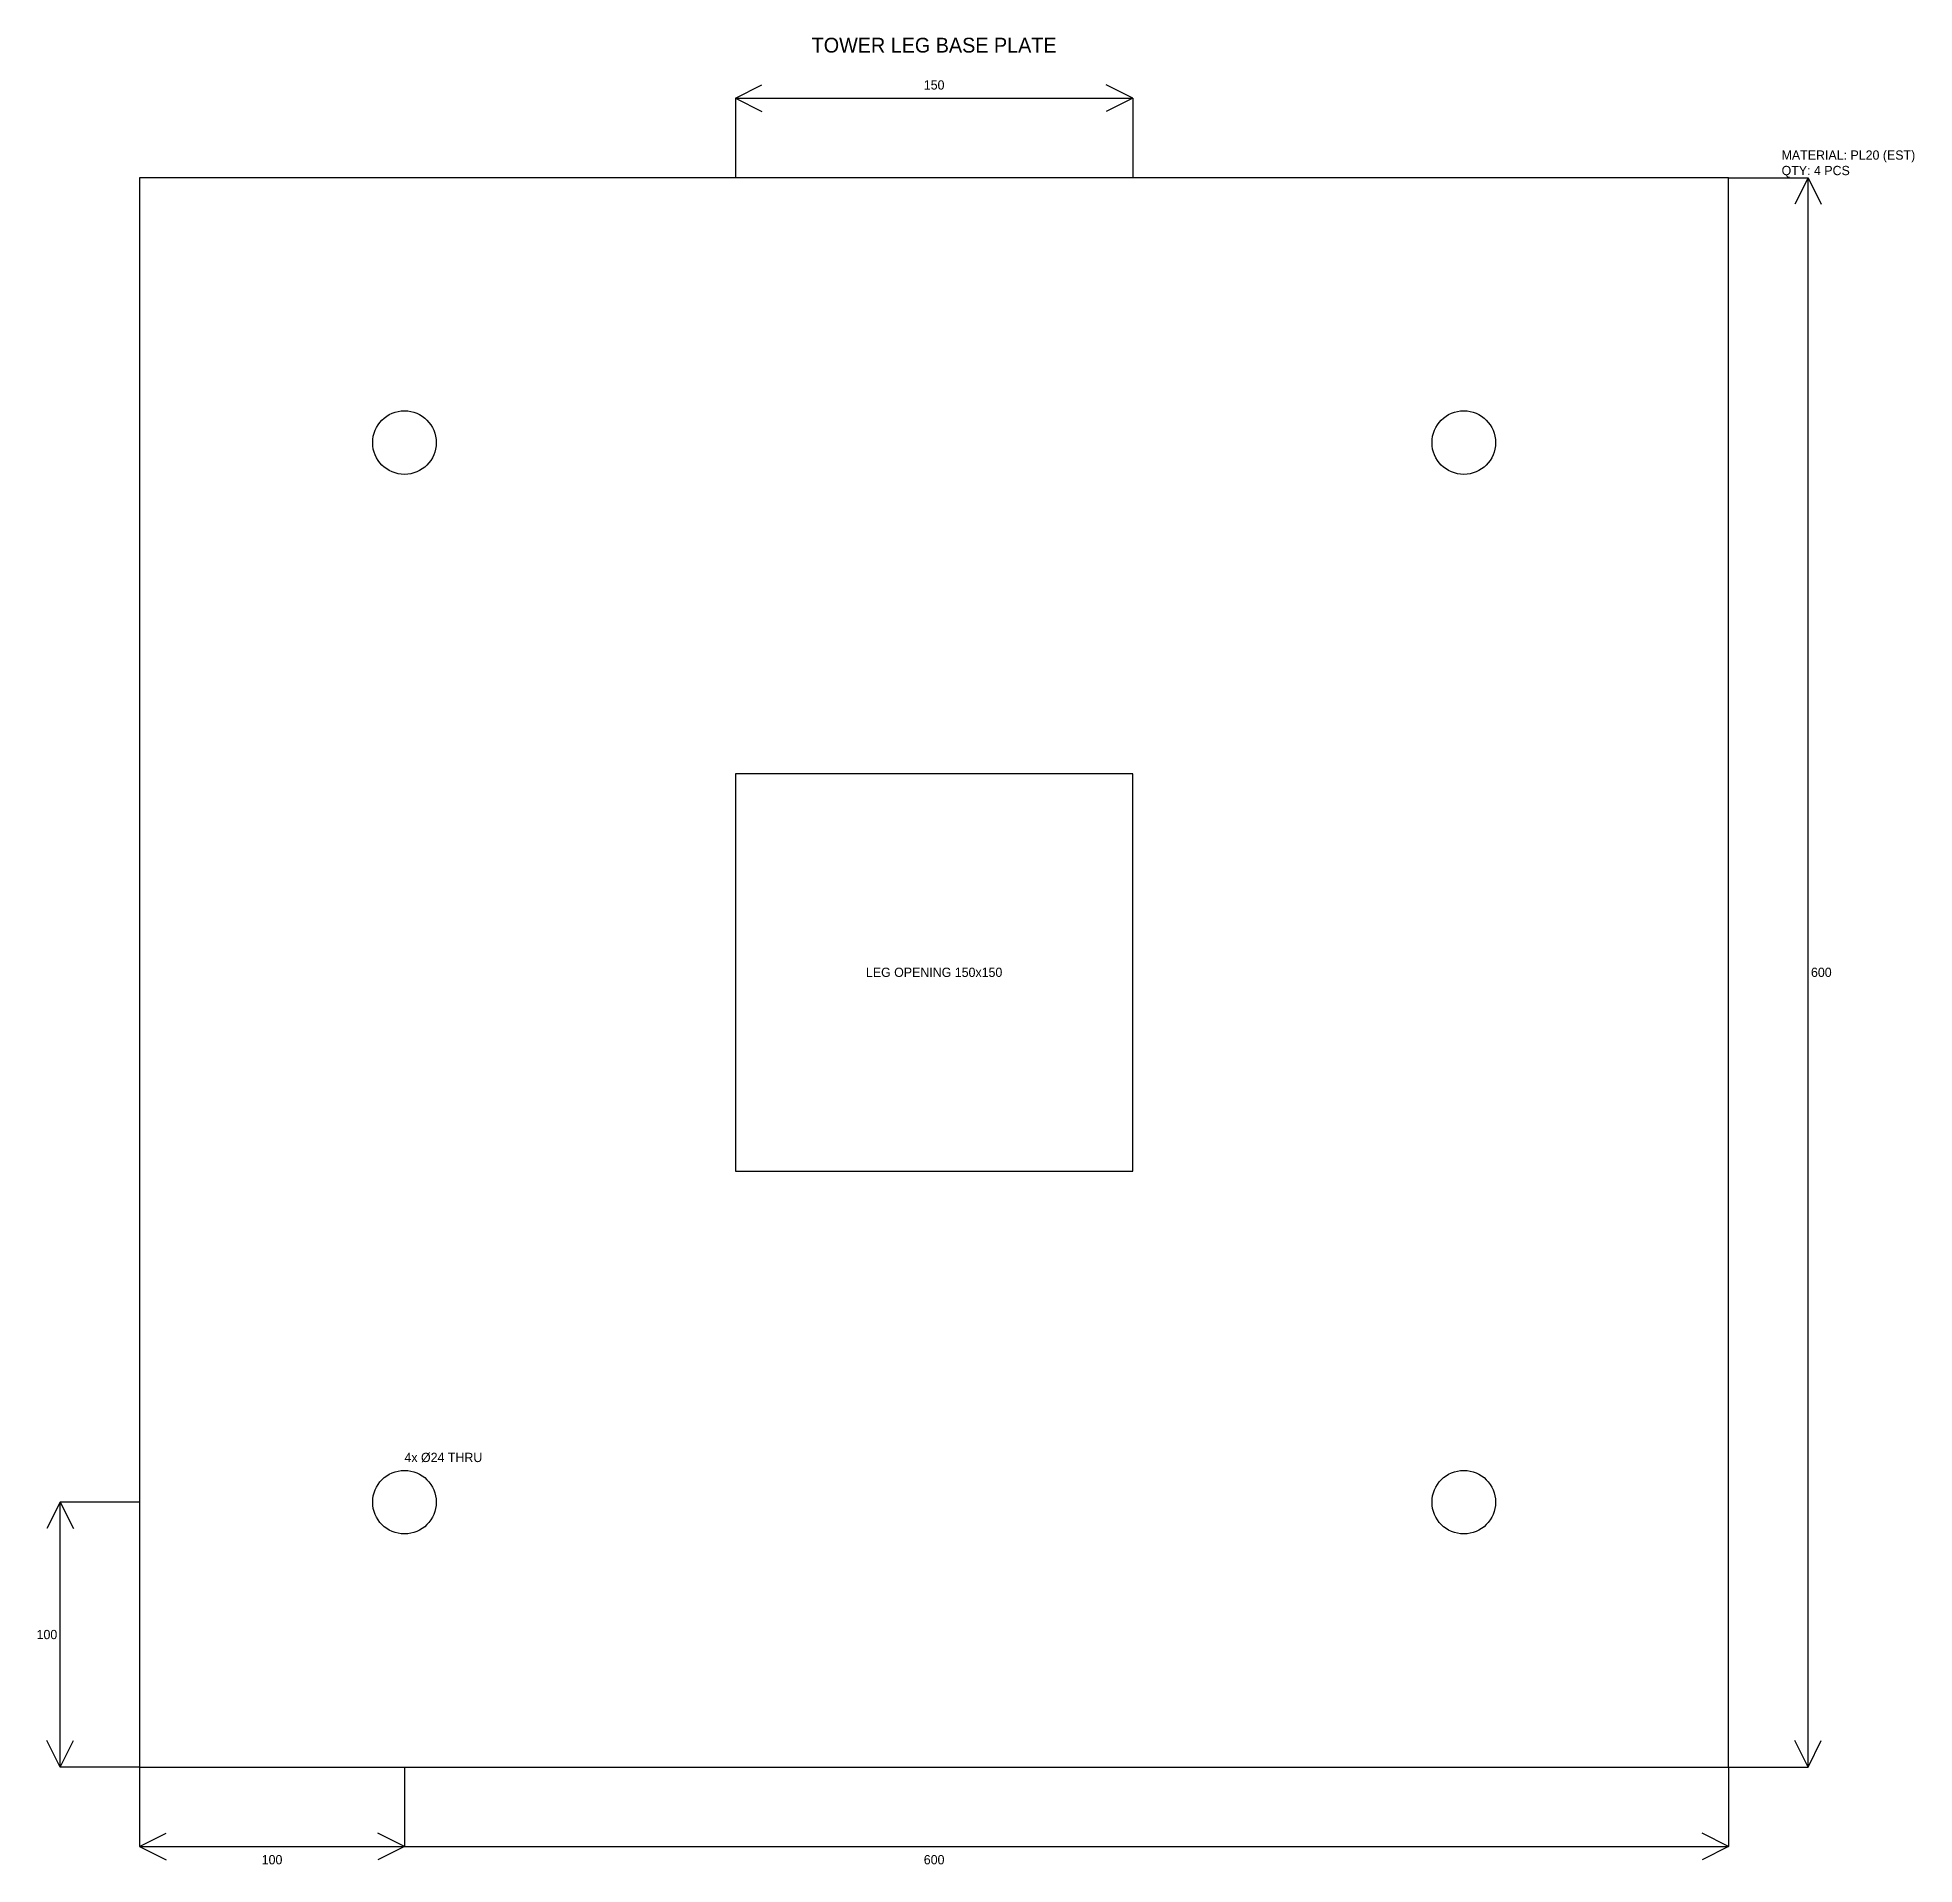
# Model space of a CAD drawing. Header units: millimetres. Extents: x -39 to 670, y -37 to 653.
import ezdxf

# ---------------------------------------------------------------- set-up
doc = ezdxf.new("R2010")
doc.units = ezdxf.units.MM
for name, color, linetype in [('ANNOTATION', 1, 'Continuous'), ('DIMENSION', 3, 'Continuous'), ('GEOMETRY', 7, 'Continuous')]:
    doc.layers.add(name, color=color, linetype=linetype)

msp = doc.modelspace()

# ---------------------------------------------------------------- linework, layer by layer
at = {"layer": 'DIMENSION'}
for p, q in [((225, 630), (235, 635)), ((375, 630), (365, 635)), ((225, 630), (225, 600)), ((225, 630), (375, 630)), ((225, 630), (235, 625)), ((375, 630), (365, 625)), ((375, 630), (375, 600)), ((600, 600), (630, 600)), ((630, 600), (625, 590)), ((630, 0), (630, 600)), ((630, 600), (635, 590)), ((-30, 100), (-35, 90)), ((0, 100), (-30, 100)), ((-30, 0), (-30, 100)), ((-30, 100), (-25, 90)), ((-30, 0), (-35, 10)), ((-30, 0), (-25, 10)), ((630, 0), (625, 10)), ((630, 0), (635, 10)), ((0, 0), (-30, 0)), ((0, 0), (0, -30)), ((0, 0), (0, -30)), ((100, 0), (100, -30)), ((600, 0), (600, -30)), ((600, 0), (630, 0)), ((0, -30), (10, -25)), ((0, -30), (10, -25)), ((100, -30), (90, -25)), ((600, -30), (590, -25)), ((0, -30), (600, -30)), ((0, -30), (10, -35)), ((0, -30), (100, -30)), ((0, -30), (10, -35)), ((100, -30), (90, -35)), ((600, -30), (590, -35))]:
    msp.add_line(p, q, dxfattribs=at)
at = {"layer": 'GEOMETRY'}
for points in [[(0, 0), (600, 0), (600, 600), (0, 600)], [(225, 225), (375, 225), (375, 375), (225, 375)]]:
    msp.add_lwpolyline(points, close=True, dxfattribs=at)
for centre in [(100, 500), (500, 500), (100, 100), (500, 100)]:
    msp.add_circle(centre, 12, dxfattribs=at)

# ---------------------------------------------------------------- texts
at = {"layer": 'ANNOTATION'}
for s, insert, char_height, attachment_point in [('TOWER LEG BASE PLATE', (300, 650), 5.58, 5), ('150', (300, 635), 3.5, 5), ('MATERIAL: PL20 (EST)\\PQTY: 4 PCS', (620, 600), 3.5, 7), ('LEG OPENING 150x150', (300, 300), 3.5, 5), ('600', (635, 300), 3.5, 5), ('4x Ø24 THRU', (100, 115), 3.5, 7), ('100', (-35, 50), 3.5, 5), ('100', (50, -35), 3.5, 5), ('600', (300, -35), 3.5, 5)]:
    msp.add_mtext(s, dxfattribs=dict(at, insert=insert, char_height=char_height, attachment_point=attachment_point))

doc.saveas('drawing.dxf')
